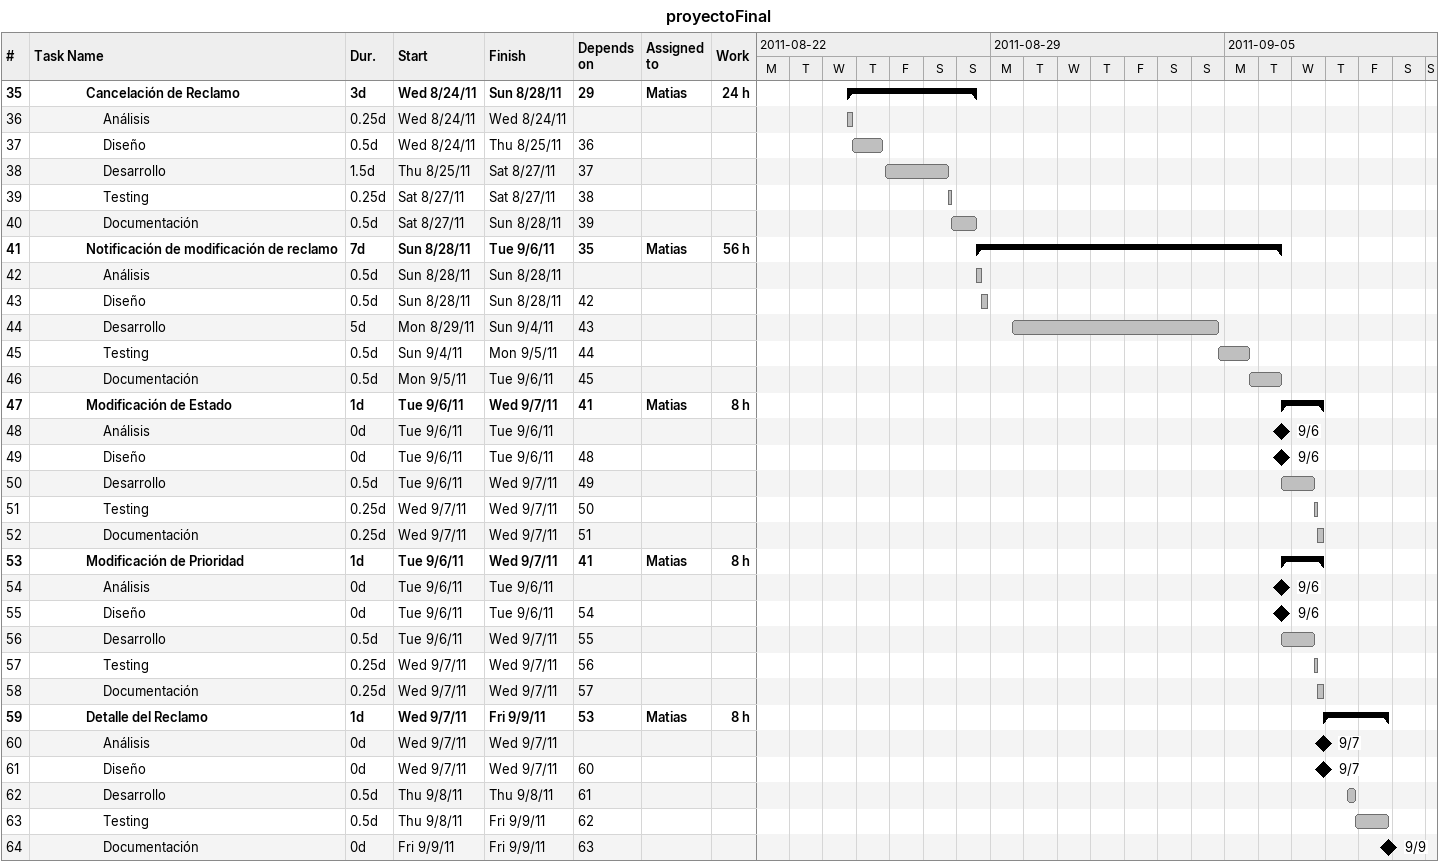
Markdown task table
proyectoFinal

| ID | Level | Task | Duration | Start | Finish | Predecessors | Resources | Work (h) |
|---|---|---|---|---|---|---|---|---|
| 35 | 4 | **Cancelación de Reclamo** | 3d | 2011-08-24 | 2011-08-28 | 29 | Matias | 24 |
| 36 | 5 | Análisis | 0.25d | 2011-08-24 | 2011-08-24 |  |  |  |
| 37 | 5 | Diseño | 0.5d | 2011-08-24 | 2011-08-25 | 36 |  |  |
| 38 | 5 | Desarrollo | 1.5d | 2011-08-25 | 2011-08-27 | 37 |  |  |
| 39 | 5 | Testing | 0.25d | 2011-08-27 | 2011-08-27 | 38 |  |  |
| 40 | 5 | Documentación | 0.5d | 2011-08-27 | 2011-08-28 | 39 |  |  |
| 41 | 4 | **Notificación de modificación de reclamo** | 7d | 2011-08-28 | 2011-09-06 | 35 | Matias | 56 |
| 42 | 5 | Análisis | 0.5d | 2011-08-28 | 2011-08-28 |  |  |  |
| 43 | 5 | Diseño | 0.5d | 2011-08-28 | 2011-08-28 | 42 |  |  |
| 44 | 5 | Desarrollo | 5d | 2011-08-29 | 2011-09-04 | 43 |  |  |
| 45 | 5 | Testing | 0.5d | 2011-09-04 | 2011-09-05 | 44 |  |  |
| 46 | 5 | Documentación | 0.5d | 2011-09-05 | 2011-09-06 | 45 |  |  |
| 47 | 4 | **Modificación de Estado** | 1d | 2011-09-06 | 2011-09-07 | 41 | Matias | 8 |
| 48 | 5 | Análisis | 0d | 2011-09-06 | 2011-09-06 |  |  |  |
| 49 | 5 | Diseño | 0d | 2011-09-06 | 2011-09-06 | 48 |  |  |
| 50 | 5 | Desarrollo | 0.5d | 2011-09-06 | 2011-09-07 | 49 |  |  |
| 51 | 5 | Testing | 0.25d | 2011-09-07 | 2011-09-07 | 50 |  |  |
| 52 | 5 | Documentación | 0.25d | 2011-09-07 | 2011-09-07 | 51 |  |  |
| 53 | 4 | **Modificación de Prioridad** | 1d | 2011-09-06 | 2011-09-07 | 41 | Matias | 8 |
| 54 | 5 | Análisis | 0d | 2011-09-06 | 2011-09-06 |  |  |  |
| 55 | 5 | Diseño | 0d | 2011-09-06 | 2011-09-06 | 54 |  |  |
| 56 | 5 | Desarrollo | 0.5d | 2011-09-06 | 2011-09-07 | 55 |  |  |
| 57 | 5 | Testing | 0.25d | 2011-09-07 | 2011-09-07 | 56 |  |  |
| 58 | 5 | Documentación | 0.25d | 2011-09-07 | 2011-09-07 | 57 |  |  |
| 59 | 4 | **Detalle del Reclamo** | 1d | 2011-09-07 | 2011-09-09 | 53 | Matias | 8 |
| 60 | 5 | Análisis | 0d | 2011-09-07 | 2011-09-07 |  |  |  |
| 61 | 5 | Diseño | 0d | 2011-09-07 | 2011-09-07 | 60 |  |  |
| 62 | 5 | Desarrollo | 0.5d | 2011-09-08 | 2011-09-08 | 61 |  |  |
| 63 | 5 | Testing | 0.5d | 2011-09-08 | 2011-09-09 | 62 |  |  |
| 64 | 5 | Documentación | 0d | 2011-09-09 | 2011-09-09 | 63 |  |  |
